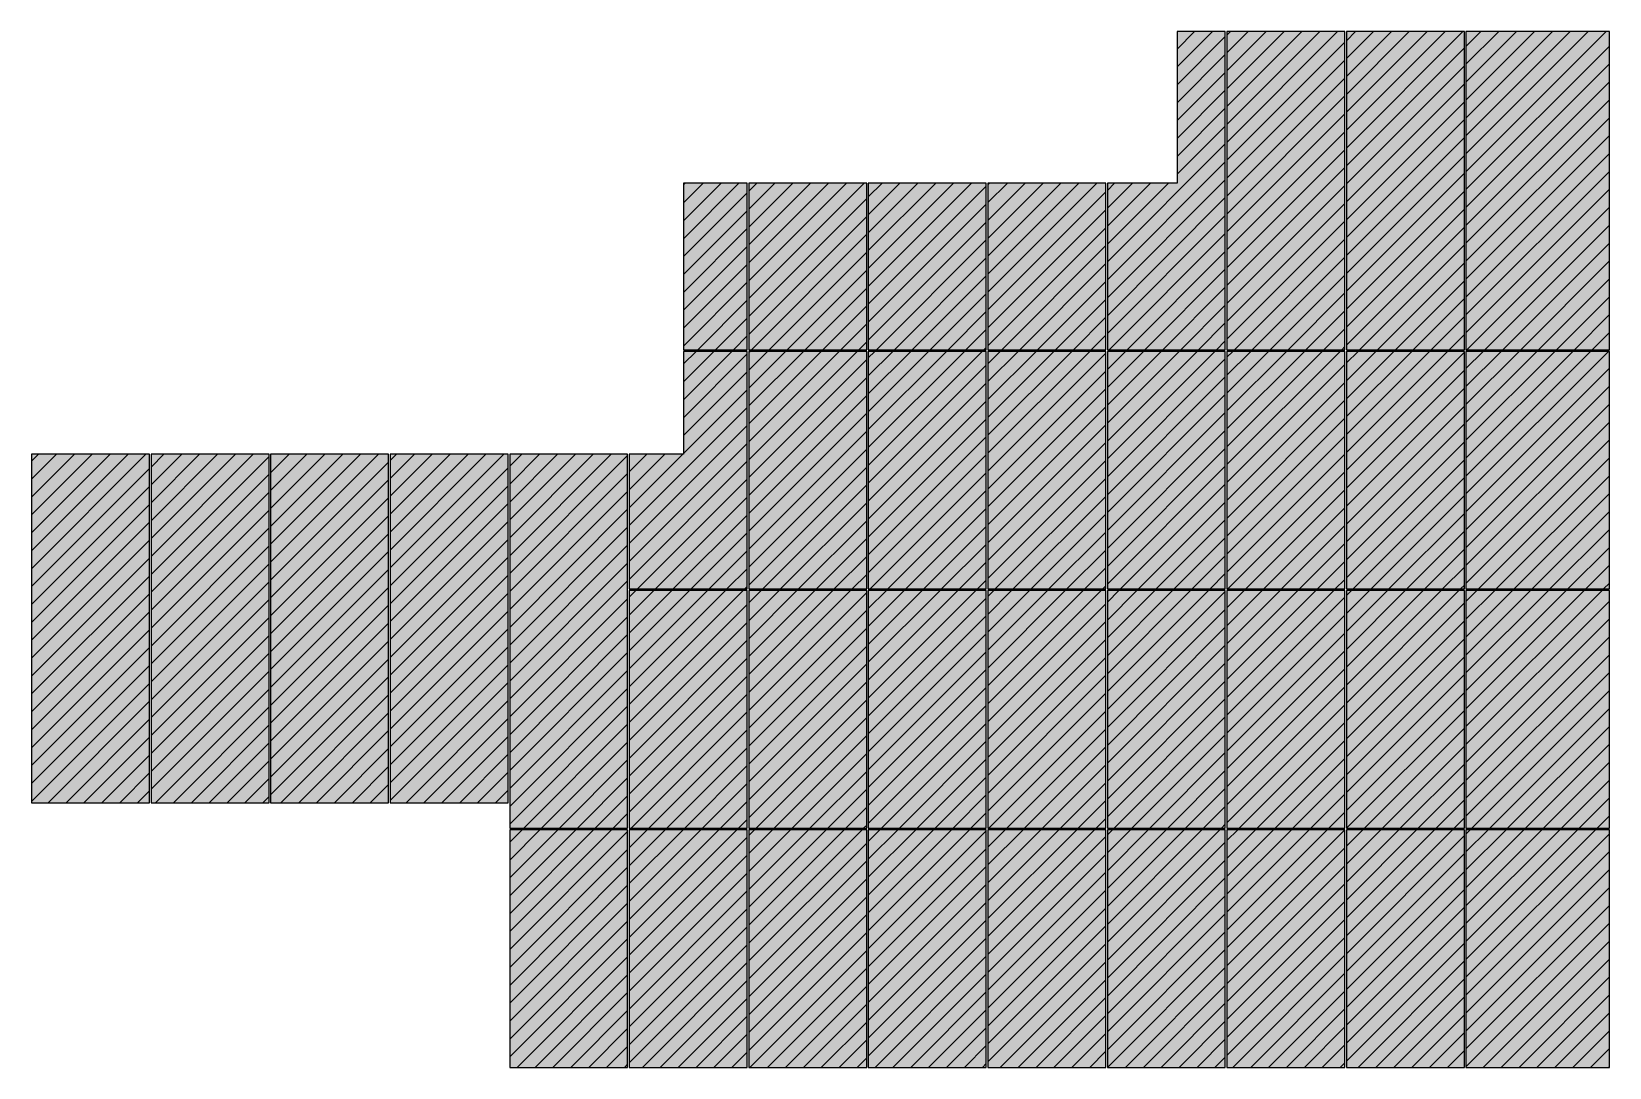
# Model space of a CAD drawing. Header units: millimetres. Extents: x 663313 to 1226001, y 1431724 to 1620898.
# Drawn here: x 767601 to 787401, y 1476804 to 1489794 of the extents above; entities that cross this region are included whole.
import ezdxf

# ---------------------------------------------------------------- set-up
doc = ezdxf.new("R2010")
doc.units = ezdxf.units.MM
doc.set_wipeout_variables(frame=1)
for name, color, linetype in [('000 - CONCRETE_COL_HATCH_', 7, 'Continuous'), ('000 - CONCRETE_PRECAST_WIPEOUT_', 7, 'Continuous'), ('DIM', 7, 'Continuous')]:
    doc.layers.add(name, color=color, linetype=linetype)

msp = doc.modelspace()

# ---------------------------------------------------------------- wipeouts: each hides what was drawn before it
at = {"color": 7}
msp.add_wipeout([(767601.3155, 1480124.19), (767601.3155, 1484494.19), (775781.3136, 1484494.19), (775781.3136, 1487894.1899), (781976.3136, 1487894.1899), (781976.3136, 1489794.19), (787401.312, 1489794.19), (787401.312, 1476804.19), (773601.3137, 1476804.19), (773601.3137, 1480124.19)], dxfattribs=at).dxf.layer = '000 - CONCRETE_PRECAST_WIPEOUT_'

# ---------------------------------------------------------------- next in the draw order: hatches: boundary and pattern name
at = {"layer": '000 - CONCRETE_COL_HATCH_'}
h = msp.add_hatch(dxfattribs=at)
h.set_pattern_fill('ANSI31')
h.set_pattern_definition([(45, (40047683.92, 70380250.06), (-112.2532015, 112.2532015), [])])
h.paths.add_polyline_path([(769081.3154, 1484494.19), (767601.3155, 1484494.19), (767601.3155, 1480124.19), (769081.3154, 1480124.19)])
h.paths.add_polyline_path([(770581.3153, 1484494.19), (769101.3154, 1484494.19), (769101.3154, 1480124.19), (770581.3153, 1480124.19)])
h.paths.add_polyline_path([(772081.3152, 1484494.19), (770601.3153, 1484494.19), (770601.3153, 1480124.19), (772081.3152, 1480124.19)])
h.paths.add_polyline_path([(773581.3137, 1484494.19), (772101.3138, 1484494.19), (772101.3138, 1480124.19), (773581.3137, 1480124.19)])
h.paths.add_polyline_path([(775081.3121, 1484494.19), (773601.3137, 1484494.19), (773601.3137, 1479804.19), (775081.3121, 1479804.19)])
h.paths.add_polyline_path([(775081.3121, 1479784.19), (773601.3137, 1479784.19), (773601.3137, 1476804.19), (774001.3137, 1476804.19), (774201.3137, 1476804.19), (774731.3136, 1476804.19), (774931.3137, 1476804.19), (775081.3121, 1476804.19)])
h.paths.add_polyline_path([(776581.3121, 1479784.19), (775101.3137, 1479784.19), (775101.3137, 1476804.19), (775251.3137, 1476804.19), (775451.3136, 1476804.19), (776231.3136, 1476804.19), (776431.3137, 1476804.19), (776581.3121, 1476804.19)])
h.paths.add_polyline_path([(778081.3121, 1479784.19), (776601.3137, 1479784.19), (776601.3137, 1476804.19), (776751.3137, 1476804.19), (776951.3136, 1476804.19), (777531.3137, 1476804.19), (777731.3136, 1476804.19), (778081.3121, 1476804.19)])
h.paths.add_polyline_path([(779581.3121, 1479784.19), (778101.3137, 1479784.19), (778101.3137, 1476804.19), (778251.3137, 1476804.19), (778451.3136, 1476804.19), (779231.3136, 1476804.19), (779431.3137, 1476804.19), (779581.3121, 1476804.19)])
h.paths.add_polyline_path([(781081.3121, 1479784.19), (779601.3137, 1479784.19), (779601.3137, 1476804.19), (779751.3137, 1476804.19), (779951.3136, 1476804.19), (780731.3136, 1476804.19), (780931.3137, 1476804.19), (781081.3121, 1476804.19)])
h.paths.add_polyline_path([(782581.3121, 1479784.19), (781101.3137, 1479784.19), (781101.3137, 1476804.19), (781251.3137, 1476804.19), (781451.3136, 1476804.19), (782131.3137, 1476804.19), (782331.3137, 1476804.19), (782581.3121, 1476804.19)])
h.paths.add_polyline_path([(784081.3121, 1479784.19), (782601.3137, 1479784.19), (782601.3137, 1476804.19), (782851.3137, 1476804.19), (783051.3137, 1476804.19), (783731.3136, 1476804.19), (783931.3137, 1476804.19), (784081.3121, 1476804.19)])
h.paths.add_polyline_path([(784081.3121, 1482784.19), (782601.3137, 1482784.19), (782601.3137, 1479804.19), (784081.3121, 1479804.19)])
h.paths.add_polyline_path([(782581.3121, 1482784.19), (781101.3137, 1482784.19), (781101.3137, 1479804.19), (782581.3121, 1479804.19)])
h.paths.add_polyline_path([(781081.3121, 1482784.19), (779601.3137, 1482784.19), (779601.3137, 1479804.19), (781081.3121, 1479804.19)])
h.paths.add_polyline_path([(779581.3121, 1482784.19), (778101.3137, 1482784.19), (778101.3137, 1479804.19), (779581.3121, 1479804.19)])
h.paths.add_polyline_path([(778081.3121, 1482784.19), (776601.3137, 1482784.19), (776601.3137, 1479804.19), (778081.3121, 1479804.19)])
h.paths.add_polyline_path([(776581.3121, 1482784.19), (775101.3137, 1482784.19), (775101.3137, 1479804.19), (776581.3121, 1479804.19)])
h.paths.add_polyline_path([(776581.3121, 1485784.19), (775781.3136, 1485784.19), (775781.3136, 1484494.19), (775101.3137, 1484494.19), (775101.3137, 1482804.19), (776581.3121, 1482804.19)])
h.paths.add_polyline_path([(778081.3121, 1485784.19), (776601.3137, 1485784.19), (776601.3137, 1482804.19), (778081.3121, 1482804.19)])
h.paths.add_polyline_path([(779581.3121, 1485784.19), (778101.3137, 1485784.19), (778101.3137, 1482804.19), (779581.3121, 1482804.19)])
h.paths.add_polyline_path([(781081.3121, 1485784.19), (779601.3137, 1485784.19), (779601.3137, 1482804.19), (781081.3121, 1482804.19)])
h.paths.add_polyline_path([(782581.3121, 1485784.19), (781101.3137, 1485784.19), (781101.3137, 1482804.19), (782581.3121, 1482804.19)])
h.paths.add_polyline_path([(784081.3121, 1485784.19), (782601.3137, 1485784.19), (782601.3137, 1482804.19), (784081.3121, 1482804.19)])
h.paths.add_polyline_path([(784081.3121, 1489794.19), (782601.3137, 1489794.19), (782601.3137, 1485804.19), (784081.3121, 1485804.19)])
h.paths.add_polyline_path([(782581.3121, 1489794.19), (781976.3136, 1489794.19), (781976.3136, 1487894.1899), (781976.3121, 1487894.1899), (781101.3137, 1487894.1899), (781101.3137, 1485804.19), (782581.3121, 1485804.19)])
h.paths.add_polyline_path([(781081.3121, 1487894.1899), (779601.3137, 1487894.1899), (779601.3137, 1485804.19), (781081.3121, 1485804.19)])
h.paths.add_polyline_path([(779581.3121, 1487894.1899), (778101.3137, 1487894.1899), (778101.3137, 1485804.19), (779581.3121, 1485804.19)])
h.paths.add_polyline_path([(778081.3121, 1487894.1899), (776601.3137, 1487894.1899), (776601.3137, 1485804.19), (778081.3121, 1485804.19)])
h.paths.add_polyline_path([(776581.3121, 1487894.1899), (775781.3136, 1487894.1899), (775781.3136, 1485804.19), (776581.3121, 1485804.19)])
h.paths.add_polyline_path([(785581.3121, 1479784.19), (784101.3137, 1479784.19), (784101.3137, 1476804.19), (784251.3137, 1476804.19), (784451.3136, 1476804.19), (785231.3136, 1476804.19), (785431.3137, 1476804.19), (785581.3121, 1476804.19)])
h.paths.add_polyline_path([(787401.312, 1479784.19), (785601.3137, 1479784.19), (785601.3137, 1476804.19), (785751.3137, 1476804.19), (785951.3136, 1476804.19), (786731.3136, 1476804.19), (786931.3137, 1476804.19), (787401.312, 1476804.19)])
h.paths.add_polyline_path([(787401.312, 1482784.19), (785601.3137, 1482784.19), (785601.3137, 1479804.19), (787401.312, 1479804.19)])
h.paths.add_polyline_path([(785581.3121, 1482784.19), (784101.3137, 1482784.19), (784101.3137, 1479804.19), (785581.3121, 1479804.19)])
h.paths.add_polyline_path([(785581.3121, 1485784.19), (784101.3137, 1485784.19), (784101.3137, 1482804.19), (785581.3121, 1482804.19)])
h.paths.add_polyline_path([(787401.312, 1485784.19), (785601.3137, 1485784.19), (785601.3137, 1482804.19), (787401.312, 1482804.19)])
h.paths.add_polyline_path([(787401.312, 1489794.19), (785601.3137, 1489794.19), (785601.3137, 1485804.19), (787401.312, 1485804.19)])
h.paths.add_polyline_path([(785581.3121, 1489794.19), (784101.3137, 1489794.19), (784101.3137, 1485804.19), (785581.3121, 1485804.19)])
h = msp.add_hatch(dxfattribs=at)
h.set_pattern_fill('AR-CONC', scale=0.05)
h.set_pattern_definition([(50, (40047683.92, 70380250.06), (455.4616725, -39.8477138), [47.625, -523.875]), (355, (40047683.9, 70380250.06), (-88.1085536, 477.642113), [38.1, -419.1014604]), (100.4514447, (40047721.88, 70380246.74), (367.3531177, 437.7943798), [40.475022, -445.2256115]), (46.1842, (40047683.9, 70380377.06), (677.6976022, -105.10582), [71.4375, -785.8125]), (96.6355576, (40047740.4, 70380368.3), (593.510335, 618.5653115), [60.712558, -667.8390204]), (351.1841512, (40047683.9, 70380377.06), (593.510335, 618.5653115), [57.1499177, -628.64933]), (21, (40047747.42, 70380345.3), (379.0359782, -255.6629955), [47.625, -523.875]), (326, (40047747.4, 70380345.3), (154.505071, 460.4699153), [38.1, -419.1]), (71.451445, (40047779, 70380324), (533.5410482, 204.8069222), [40.475022, -445.224844]), (37.5, (40047683.92, 70380250.06), (7.72150813, 211.38759718), [0, -414.02, 0, -425.45, 0, -420.6875]), (7.5, (40047683.92, 70380250.06), (167.0491563, 250.45143705), [0, -242.57, 0, -404.495, 0, -160.3375]), (327.5, (40047542.32, 70380250.06), (338.9764879, -14.32185998), [0, -158.75, 0, -495.3, 0, -657.225]), (317.5, (40047478.82, 70380250.06), (370.3229535, 63.5662276), [0, -206.375, 0, -328.93, 0, -466.725])])
h.paths.add_polyline_path([(769081.3154, 1484494.19), (767601.3155, 1484494.19), (767601.3155, 1480124.19), (769081.3154, 1480124.19)])
h.paths.add_polyline_path([(770581.3153, 1484494.19), (769101.3154, 1484494.19), (769101.3154, 1480124.19), (770581.3153, 1480124.19)])
h.paths.add_polyline_path([(772081.3152, 1484494.19), (770601.3153, 1484494.19), (770601.3153, 1480124.19), (772081.3152, 1480124.19)])
h.paths.add_polyline_path([(773581.3137, 1484494.19), (772101.3138, 1484494.19), (772101.3138, 1480124.19), (773581.3137, 1480124.19)])
h.paths.add_polyline_path([(775081.3121, 1484494.19), (773601.3137, 1484494.19), (773601.3137, 1479804.19), (775081.3121, 1479804.19)])
h.paths.add_polyline_path([(775081.3121, 1479784.19), (773601.3137, 1479784.19), (773601.3137, 1476804.19), (774001.3137, 1476804.19), (774201.3137, 1476804.19), (774731.3136, 1476804.19), (774931.3137, 1476804.19), (775081.3121, 1476804.19)])
h.paths.add_polyline_path([(776581.3121, 1479784.19), (775101.3137, 1479784.19), (775101.3137, 1476804.19), (775251.3137, 1476804.19), (775451.3136, 1476804.19), (776231.3136, 1476804.19), (776431.3137, 1476804.19), (776581.3121, 1476804.19)])
h.paths.add_polyline_path([(778081.3121, 1479784.19), (776601.3137, 1479784.19), (776601.3137, 1476804.19), (776751.3137, 1476804.19), (776951.3136, 1476804.19), (777531.3137, 1476804.19), (777731.3136, 1476804.19), (778081.3121, 1476804.19)])
h.paths.add_polyline_path([(779581.3121, 1479784.19), (778101.3137, 1479784.19), (778101.3137, 1476804.19), (778251.3137, 1476804.19), (778451.3136, 1476804.19), (779231.3136, 1476804.19), (779431.3137, 1476804.19), (779581.3121, 1476804.19)])
h.paths.add_polyline_path([(781081.3121, 1479784.19), (779601.3137, 1479784.19), (779601.3137, 1476804.19), (779751.3137, 1476804.19), (779951.3136, 1476804.19), (780731.3136, 1476804.19), (780931.3137, 1476804.19), (781081.3121, 1476804.19)])
h.paths.add_polyline_path([(782581.3121, 1479784.19), (781101.3137, 1479784.19), (781101.3137, 1476804.19), (781251.3137, 1476804.19), (781451.3136, 1476804.19), (782131.3137, 1476804.19), (782331.3137, 1476804.19), (782581.3121, 1476804.19)])
h.paths.add_polyline_path([(784081.3121, 1479784.19), (782601.3137, 1479784.19), (782601.3137, 1476804.19), (782851.3137, 1476804.19), (783051.3137, 1476804.19), (783731.3136, 1476804.19), (783931.3137, 1476804.19), (784081.3121, 1476804.19)])
h.paths.add_polyline_path([(784081.3121, 1482784.19), (782601.3137, 1482784.19), (782601.3137, 1479804.19), (784081.3121, 1479804.19)])
h.paths.add_polyline_path([(782581.3121, 1482784.19), (781101.3137, 1482784.19), (781101.3137, 1479804.19), (782581.3121, 1479804.19)])
h.paths.add_polyline_path([(781081.3121, 1482784.19), (779601.3137, 1482784.19), (779601.3137, 1479804.19), (781081.3121, 1479804.19)])
h.paths.add_polyline_path([(779581.3121, 1482784.19), (778101.3137, 1482784.19), (778101.3137, 1479804.19), (779581.3121, 1479804.19)])
h.paths.add_polyline_path([(778081.3121, 1482784.19), (776601.3137, 1482784.19), (776601.3137, 1479804.19), (778081.3121, 1479804.19)])
h.paths.add_polyline_path([(776581.3121, 1482784.19), (775101.3137, 1482784.19), (775101.3137, 1479804.19), (776581.3121, 1479804.19)])
h.paths.add_polyline_path([(776581.3121, 1485784.19), (775781.3136, 1485784.19), (775781.3136, 1484494.19), (775101.3137, 1484494.19), (775101.3137, 1482804.19), (776581.3121, 1482804.19)])
h.paths.add_polyline_path([(778081.3121, 1485784.19), (776601.3137, 1485784.19), (776601.3137, 1482804.19), (778081.3121, 1482804.19)])
h.paths.add_polyline_path([(779581.3121, 1485784.19), (778101.3137, 1485784.19), (778101.3137, 1482804.19), (779581.3121, 1482804.19)])
h.paths.add_polyline_path([(781081.3121, 1485784.19), (779601.3137, 1485784.19), (779601.3137, 1482804.19), (781081.3121, 1482804.19)])
h.paths.add_polyline_path([(782581.3121, 1485784.19), (781101.3137, 1485784.19), (781101.3137, 1482804.19), (782581.3121, 1482804.19)])
h.paths.add_polyline_path([(784081.3121, 1485784.19), (782601.3137, 1485784.19), (782601.3137, 1482804.19), (784081.3121, 1482804.19)])
h.paths.add_polyline_path([(784081.3121, 1489794.19), (782601.3137, 1489794.19), (782601.3137, 1485804.19), (784081.3121, 1485804.19)])
h.paths.add_polyline_path([(782581.3121, 1489794.19), (781976.3136, 1489794.19), (781976.3136, 1487894.1899), (781976.3121, 1487894.1899), (781101.3137, 1487894.1899), (781101.3137, 1485804.19), (782581.3121, 1485804.19)])
h.paths.add_polyline_path([(781081.3121, 1487894.1899), (779601.3137, 1487894.1899), (779601.3137, 1485804.19), (781081.3121, 1485804.19)])
h.paths.add_polyline_path([(779581.3121, 1487894.1899), (778101.3137, 1487894.1899), (778101.3137, 1485804.19), (779581.3121, 1485804.19)])
h.paths.add_polyline_path([(778081.3121, 1487894.1899), (776601.3137, 1487894.1899), (776601.3137, 1485804.19), (778081.3121, 1485804.19)])
h.paths.add_polyline_path([(776581.3121, 1487894.1899), (775781.3136, 1487894.1899), (775781.3136, 1485804.19), (776581.3121, 1485804.19)])
h.paths.add_polyline_path([(785581.3121, 1479784.19), (784101.3137, 1479784.19), (784101.3137, 1476804.19), (784251.3137, 1476804.19), (784451.3136, 1476804.19), (785231.3136, 1476804.19), (785431.3137, 1476804.19), (785581.3121, 1476804.19)])
h.paths.add_polyline_path([(787401.312, 1479784.19), (785601.3137, 1479784.19), (785601.3137, 1476804.19), (785751.3137, 1476804.19), (785951.3136, 1476804.19), (786731.3136, 1476804.19), (786931.3137, 1476804.19), (787401.312, 1476804.19)])
h.paths.add_polyline_path([(787401.312, 1482784.19), (785601.3137, 1482784.19), (785601.3137, 1479804.19), (787401.312, 1479804.19)])
h.paths.add_polyline_path([(785581.3121, 1482784.19), (784101.3137, 1482784.19), (784101.3137, 1479804.19), (785581.3121, 1479804.19)])
h.paths.add_polyline_path([(785581.3121, 1485784.19), (784101.3137, 1485784.19), (784101.3137, 1482804.19), (785581.3121, 1482804.19)])
h.paths.add_polyline_path([(787401.312, 1485784.19), (785601.3137, 1485784.19), (785601.3137, 1482804.19), (787401.312, 1482804.19)])
h.paths.add_polyline_path([(787401.312, 1489794.19), (785601.3137, 1489794.19), (785601.3137, 1485804.19), (787401.312, 1485804.19)])
h.paths.add_polyline_path([(785581.3121, 1489794.19), (784101.3137, 1489794.19), (784101.3137, 1485804.19), (785581.3121, 1485804.19)])

# ---------------------------------------------------------------- next in the draw order: linework, layer by layer
at = {"layer": 'DIM', "color": 7}
for points in [[(782581.3121, 1489794.19), (781976.3136, 1489794.19), (781976.3136, 1487894.1899), (781976.3121, 1487894.1899), (781101.3137, 1487894.1899), (781101.3137, 1485804.19), (782581.3121, 1485804.19)], [(784081.3121, 1489794.19), (782601.3137, 1489794.19), (782601.3137, 1485804.19), (784081.3121, 1485804.19)], [(785581.3121, 1489794.19), (784101.3137, 1489794.19), (784101.3137, 1485804.19), (785581.3121, 1485804.19)], [(787401.312, 1489794.19), (785601.3137, 1489794.19), (785601.3137, 1485804.19), (787401.312, 1485804.19)], [(776581.3121, 1487894.1899), (775781.3136, 1487894.1899), (775781.3136, 1485804.19), (776581.3121, 1485804.19)], [(778081.3121, 1487894.1899), (776601.3137, 1487894.1899), (776601.3137, 1485804.19), (778081.3121, 1485804.19)], [(779581.3121, 1487894.1899), (778101.3137, 1487894.1899), (778101.3137, 1485804.19), (779581.3121, 1485804.19)], [(781081.3121, 1487894.1899), (779601.3137, 1487894.1899), (779601.3137, 1485804.19), (781081.3121, 1485804.19)], [(776581.3121, 1485784.19), (775781.3136, 1485784.19), (775781.3136, 1484494.19), (775101.3137, 1484494.19), (775101.3137, 1482804.19), (776581.3121, 1482804.19)], [(778081.3121, 1485784.19), (776601.3137, 1485784.19), (776601.3137, 1482804.19), (778081.3121, 1482804.19)], [(779581.3121, 1485784.19), (778101.3137, 1485784.19), (778101.3137, 1482804.19), (779581.3121, 1482804.19)], [(781081.3121, 1485784.19), (779601.3137, 1485784.19), (779601.3137, 1482804.19), (781081.3121, 1482804.19)], [(782581.3121, 1485784.19), (781101.3137, 1485784.19), (781101.3137, 1482804.19), (782581.3121, 1482804.19)], [(784081.3121, 1485784.19), (782601.3137, 1485784.19), (782601.3137, 1482804.19), (784081.3121, 1482804.19)], [(785581.3121, 1485784.19), (784101.3137, 1485784.19), (784101.3137, 1482804.19), (785581.3121, 1482804.19)], [(787401.312, 1485784.19), (785601.3137, 1485784.19), (785601.3137, 1482804.19), (787401.312, 1482804.19)], [(769081.3154, 1484494.19), (767601.3155, 1484494.19), (767601.3155, 1480124.19), (769081.3154, 1480124.19)], [(770581.3153, 1484494.19), (769101.3154, 1484494.19), (769101.3154, 1480124.19), (770581.3153, 1480124.19)], [(772081.3152, 1484494.19), (770601.3153, 1484494.19), (770601.3153, 1480124.19), (772081.3152, 1480124.19)], [(773581.3137, 1484494.19), (772101.3138, 1484494.19), (772101.3138, 1480124.19), (773581.3137, 1480124.19)], [(775081.3121, 1484494.19), (773601.3137, 1484494.19), (773601.3137, 1479804.19), (775081.3121, 1479804.19)], [(776581.3121, 1482784.19), (775101.3137, 1482784.19), (775101.3137, 1479804.19), (776581.3121, 1479804.19)], [(778081.3121, 1482784.19), (776601.3137, 1482784.19), (776601.3137, 1479804.19), (778081.3121, 1479804.19)], [(779581.3121, 1482784.19), (778101.3137, 1482784.19), (778101.3137, 1479804.19), (779581.3121, 1479804.19)], [(781081.3121, 1482784.19), (779601.3137, 1482784.19), (779601.3137, 1479804.19), (781081.3121, 1479804.19)], [(782581.3121, 1482784.19), (781101.3137, 1482784.19), (781101.3137, 1479804.19), (782581.3121, 1479804.19)], [(784081.3121, 1482784.19), (782601.3137, 1482784.19), (782601.3137, 1479804.19), (784081.3121, 1479804.19)], [(785581.3121, 1482784.19), (784101.3137, 1482784.19), (784101.3137, 1479804.19), (785581.3121, 1479804.19)], [(787401.312, 1482784.19), (785601.3137, 1482784.19), (785601.3137, 1479804.19), (787401.312, 1479804.19)], [(775081.3121, 1479784.19), (773601.3137, 1479784.19), (773601.3137, 1476804.19), (774001.3137, 1476804.19), (774201.3137, 1476804.19), (774731.3136, 1476804.19), (774931.3137, 1476804.19), (775081.3121, 1476804.19)], [(776581.3121, 1479784.19), (775101.3137, 1479784.19), (775101.3137, 1476804.19), (775251.3137, 1476804.19), (775451.3136, 1476804.19), (776231.3136, 1476804.19), (776431.3137, 1476804.19), (776581.3121, 1476804.19)], [(778081.3121, 1479784.19), (776601.3137, 1479784.19), (776601.3137, 1476804.19), (776751.3137, 1476804.19), (776951.3136, 1476804.19), (777531.3137, 1476804.19), (777731.3136, 1476804.19), (778081.3121, 1476804.19)], [(779581.3121, 1479784.19), (778101.3137, 1479784.19), (778101.3137, 1476804.19), (778251.3137, 1476804.19), (778451.3136, 1476804.19), (779231.3136, 1476804.19), (779431.3137, 1476804.19), (779581.3121, 1476804.19)], [(781081.3121, 1479784.19), (779601.3137, 1479784.19), (779601.3137, 1476804.19), (779751.3137, 1476804.19), (779951.3136, 1476804.19), (780731.3136, 1476804.19), (780931.3137, 1476804.19), (781081.3121, 1476804.19)], [(782581.3121, 1479784.19), (781101.3137, 1479784.19), (781101.3137, 1476804.19), (781251.3137, 1476804.19), (781451.3136, 1476804.19), (782131.3137, 1476804.19), (782331.3137, 1476804.19), (782581.3121, 1476804.19)], [(784081.3121, 1479784.19), (782601.3137, 1479784.19), (782601.3137, 1476804.19), (782851.3137, 1476804.19), (783051.3137, 1476804.19), (783731.3136, 1476804.19), (783931.3137, 1476804.19), (784081.3121, 1476804.19)], [(785581.3121, 1479784.19), (784101.3137, 1479784.19), (784101.3137, 1476804.19), (784251.3137, 1476804.19), (784451.3136, 1476804.19), (785231.3136, 1476804.19), (785431.3137, 1476804.19), (785581.3121, 1476804.19)], [(787401.312, 1479784.19), (785601.3137, 1479784.19), (785601.3137, 1476804.19), (785751.3137, 1476804.19), (785951.3136, 1476804.19), (786731.3136, 1476804.19), (786931.3137, 1476804.19), (787401.312, 1476804.19)]]:
    msp.add_lwpolyline(points, close=True, dxfattribs=at)

doc.saveas('drawing.dxf')
